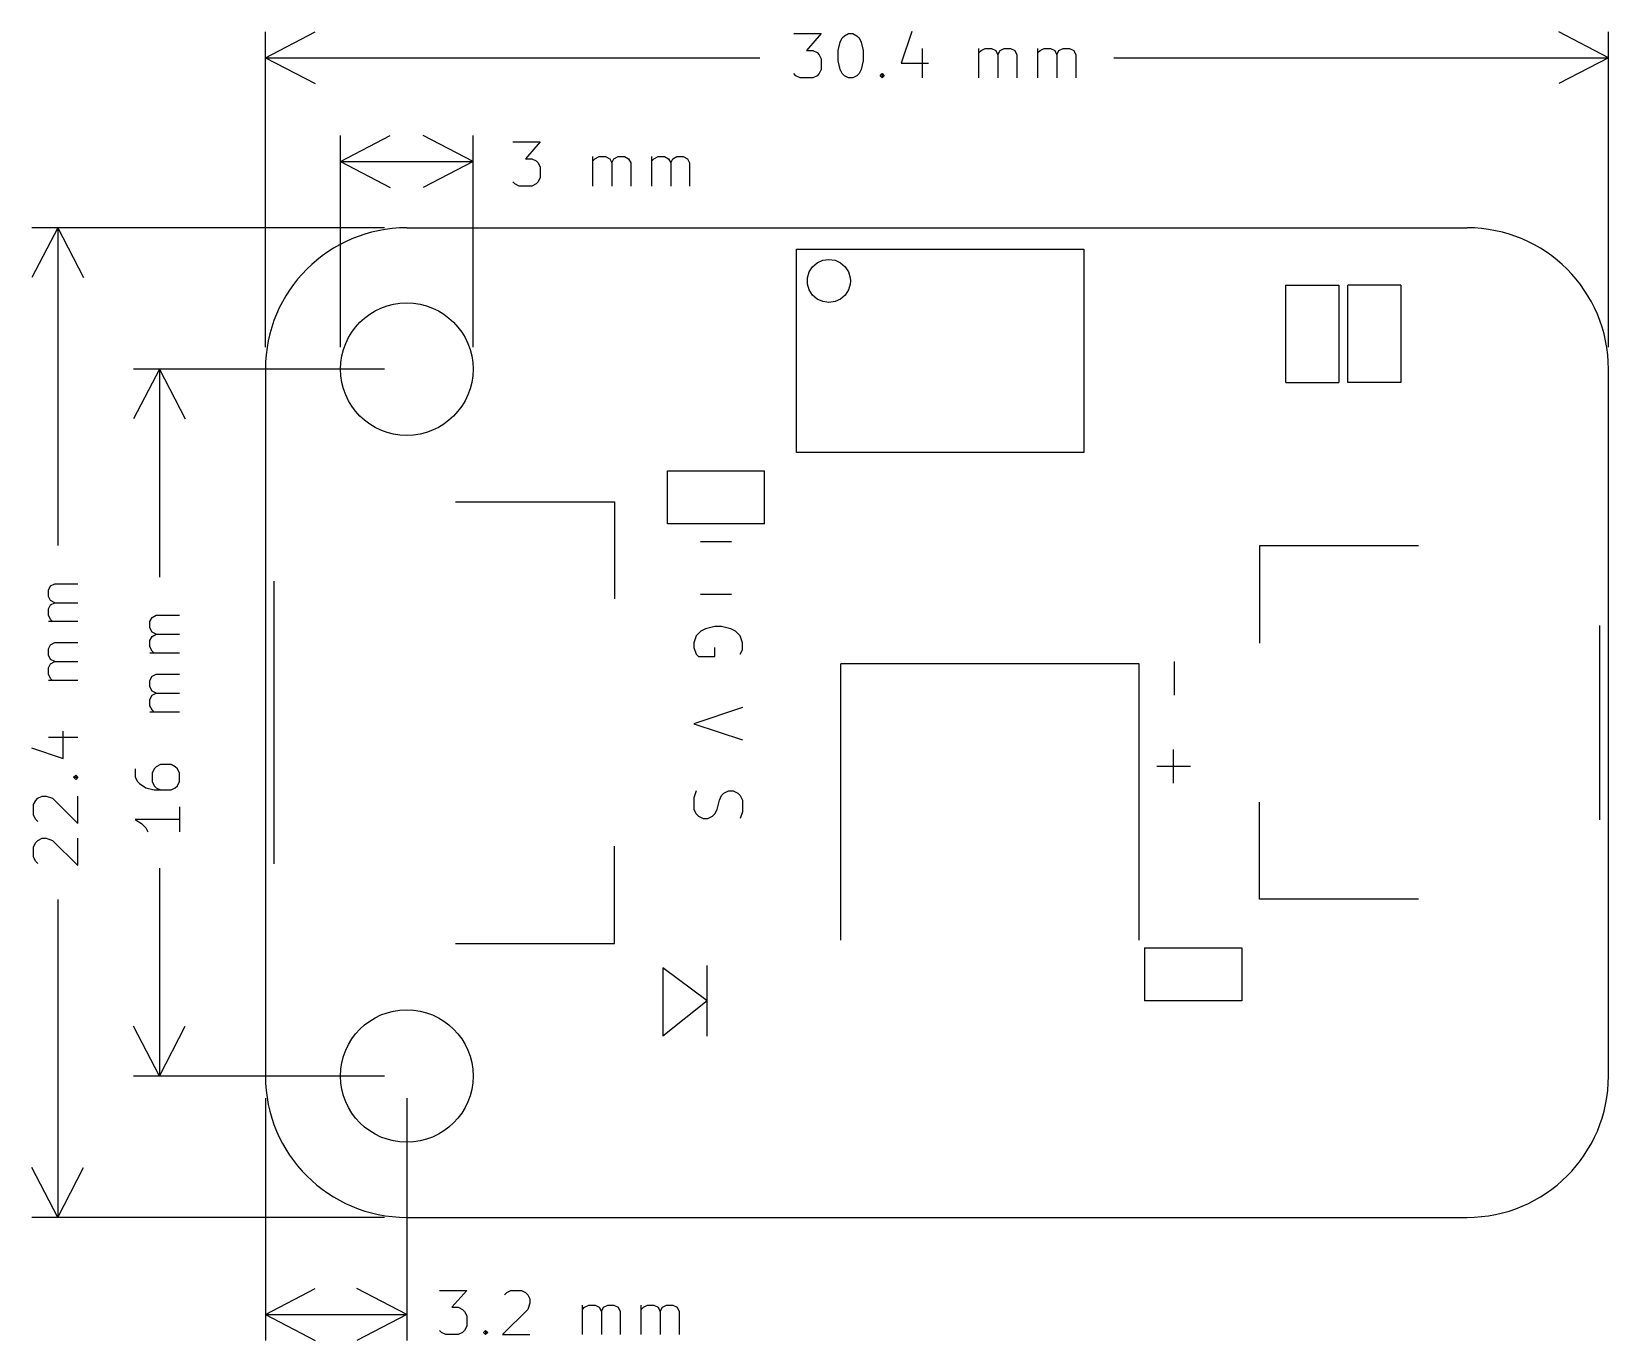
# Model space of a CAD drawing. Extents: x 364 to 399.7, y -100.4 to -70.8.
import ezdxf

# ---------------------------------------------------------------- set-up
doc = ezdxf.new("R2010")
doc.units = 0
doc.layers.add('BLACK', color=7, linetype='CONTINUOUS')

msp = doc.modelspace()

# ---------------------------------------------------------------- linework, layer by layer
at = {"layer": 'BLACK', "linetype": 'CONTINUOUS'}
for p, q in [((369.3, -71.35), (370.426504, -70.763579)), ((369.3, -77.9), (369.3, -70.76358)), ((381.261905, -70.804819), (381.880952, -70.804819)), ((381.880952, -70.804819), (381.547619, -71.185771)), ((382.261905, -71.185771), (382.309524, -70.995295)), ((382.309524, -70.995295), (382.357143, -70.900057)), ((382.357143, -70.900057), (382.404762, -70.852438)), ((382.404762, -70.852438), (382.5, -70.804819)), ((382.5, -70.804819), (382.595238, -70.804819)), ((382.595238, -70.804819), (382.690476, -70.852438)), ((382.690476, -70.852438), (382.738095, -70.900057)), ((382.738095, -70.900057), (382.785714, -70.995295)), ((382.785714, -70.995295), (382.833333, -71.185771)), ((383.928571, -70.7572), (383.690476, -71.471485)), ((399.7, -71.35), (398.573496, -70.763579)), ((399.7, -77.9), (399.7, -70.76358)), ((369.3, -71.35), (380.494048, -71.35)), ((369.3, -71.35), (370.426504, -71.936421)), ((381.547619, -71.185771), (381.690476, -71.185771)), ((381.690476, -71.185771), (381.785714, -71.23339)), ((381.785714, -71.23339), (381.833333, -71.281009)), ((381.833333, -71.281009), (381.880952, -71.376247)), ((381.880952, -71.376247), (381.880952, -71.614342)), ((382.261905, -71.423866), (382.261905, -71.185771)), ((382.833333, -71.185771), (382.833333, -71.423866)), ((384.166666, -71.138152), (384.166666, -71.804819)), ((385.452381, -71.804819), (385.452381, -71.138152)), ((385.452381, -71.23339), (385.5, -71.185771)), ((385.5, -71.185771), (385.595238, -71.138152)), ((385.595238, -71.138152), (385.738095, -71.138152)), ((385.738095, -71.138152), (385.833333, -71.185771)), ((385.833333, -71.185771), (385.880952, -71.281009)), ((385.880952, -71.281009), (385.928571, -71.185771)), ((385.880952, -71.281009), (385.880952, -71.804819)), ((385.928571, -71.185771), (386.023809, -71.138152)), ((386.023809, -71.138152), (386.166666, -71.138152)), ((386.166666, -71.138152), (386.261905, -71.185771)), ((386.261905, -71.185771), (386.309524, -71.281009)), ((386.309524, -71.281009), (386.309524, -71.804819)), ((386.785714, -71.804819), (386.785714, -71.138152)), ((386.785714, -71.23339), (386.833333, -71.185771)), ((386.833333, -71.185771), (386.928571, -71.138152)), ((386.928571, -71.138152), (387.071428, -71.138152)), ((387.071428, -71.138152), (387.166666, -71.185771)), ((387.166666, -71.185771), (387.214285, -71.281009)), ((387.214285, -71.281009), (387.261904, -71.185771)), ((387.214285, -71.281009), (387.214285, -71.804819)), ((387.261904, -71.185771), (387.357142, -71.138152)), ((387.357142, -71.138152), (387.499999, -71.138152)), ((387.499999, -71.138152), (387.595238, -71.185771)), ((387.595238, -71.185771), (387.642857, -71.281009)), ((387.642857, -71.281009), (387.642857, -71.804819)), ((388.505952, -71.35), (399.7, -71.35)), ((399.7, -71.35), (398.573496, -71.936421)), ((381.309524, -71.7572), (381.261905, -71.70958)), ((381.833333, -71.70958), (381.785714, -71.7572)), ((381.880952, -71.614342), (381.833333, -71.70958)), ((382.309524, -71.614342), (382.261905, -71.423866)), ((382.357143, -71.70958), (382.309524, -71.614342)), ((382.404762, -71.7572), (382.357143, -71.70958)), ((382.738095, -71.70958), (382.690476, -71.7572)), ((382.785714, -71.614342), (382.738095, -71.70958)), ((382.833333, -71.423866), (382.785714, -71.614342)), ((383.214286, -71.7572), (383.261905, -71.70958)), ((383.261905, -71.70958), (383.309524, -71.7572)), ((383.261905, -71.70958), (383.261905, -71.804819)), ((383.690476, -71.471485), (384.309523, -71.471485)), ((381.404762, -71.804819), (381.309524, -71.7572)), ((381.690476, -71.804819), (381.404762, -71.804819)), ((381.785714, -71.7572), (381.690476, -71.804819)), ((382.5, -71.804819), (382.404762, -71.7572)), ((382.595238, -71.804819), (382.5, -71.804819)), ((382.690476, -71.7572), (382.595238, -71.804819)), ((383.261905, -71.804819), (383.214286, -71.7572)), ((383.309524, -71.7572), (383.261905, -71.804819)), ((371, -73.7), (372.126504, -73.113579)), ((371, -77.9), (371, -73.11358)), ((374, -73.7), (372.873496, -73.113579)), ((374, -77.9), (374, -73.11358)), ((374.902381, -73.254819), (375.521428, -73.254819)), ((375.521428, -73.254819), (375.188095, -73.635771)), ((371, -73.7), (374, -73.7)), ((371, -73.7), (374, -73.7)), ((371, -73.7), (372.126504, -74.286421)), ((374, -73.7), (372.873496, -74.286421)), ((375.188095, -73.635771), (375.330952, -73.635771)), ((375.330952, -73.635771), (375.42619, -73.68339)), ((375.42619, -73.68339), (375.473809, -73.731009)), ((375.473809, -73.731009), (375.521428, -73.826247)), ((375.521428, -73.826247), (375.521428, -74.064342)), ((376.711905, -74.254819), (376.711905, -73.588152)), ((376.711905, -73.68339), (376.759524, -73.635771)), ((376.759524, -73.635771), (376.854762, -73.588152)), ((376.854762, -73.588152), (376.997619, -73.588152)), ((376.997619, -73.588152), (377.092857, -73.635771)), ((377.092857, -73.635771), (377.140476, -73.731009)), ((377.140476, -73.731009), (377.188095, -73.635771)), ((377.140476, -73.731009), (377.140476, -74.254819)), ((377.188095, -73.635771), (377.283333, -73.588152)), ((377.283333, -73.588152), (377.42619, -73.588152)), ((377.42619, -73.588152), (377.521429, -73.635771)), ((377.521429, -73.635771), (377.569048, -73.731009)), ((377.569048, -73.731009), (377.569048, -74.254819)), ((378.045238, -74.254819), (378.045238, -73.588152)), ((378.045238, -73.68339), (378.092857, -73.635771)), ((378.092857, -73.635771), (378.188095, -73.588152)), ((378.188095, -73.588152), (378.330952, -73.588152)), ((378.330952, -73.588152), (378.42619, -73.635771)), ((378.42619, -73.635771), (378.473809, -73.731009)), ((378.473809, -73.731009), (378.521428, -73.635771)), ((378.473809, -73.731009), (378.473809, -74.254819)), ((378.521428, -73.635771), (378.616666, -73.588152)), ((378.616666, -73.588152), (378.759523, -73.588152)), ((378.759523, -73.588152), (378.854762, -73.635771)), ((378.854762, -73.635771), (378.902381, -73.731009)), ((378.902381, -73.731009), (378.902381, -74.254819)), ((374.95, -74.2072), (374.902381, -74.15958)), ((375.045238, -74.254819), (374.95, -74.2072)), ((375.42619, -74.2072), (375.330952, -74.254819)), ((375.473809, -74.15958), (375.42619, -74.2072)), ((375.521428, -74.064342), (375.473809, -74.15958)), ((375.330952, -74.254819), (375.045238, -74.254819)), ((364.6, -75.2), (364.013579, -76.326504)), ((372, -75.2), (364.01358, -75.2)), ((364.6, -75.2), (364.6, -82.394048)), ((364.6, -75.2), (365.186421, -76.326504)), ((372.5, -75.2), (396.5, -75.2)), ((381.325, -75.686), (387.825, -75.686)), ((381.325, -80.286), (381.325, -75.686)), ((381.686913, -76.08232), (381.792062, -75.991484)), ((381.792062, -75.991484), (381.918532, -75.933927)), ((381.918532, -75.933927), (382.056091, -75.914306)), ((382.056091, -75.914306), (382.193609, -75.93421)), ((382.193609, -75.93421), (382.31996, -75.992027)), ((382.31996, -75.992027), (382.424921, -76.083079)), ((387.825, -75.686), (387.825, -80.286)), ((381.569589, -76.401806), (381.572198, -76.332336)), ((381.572198, -76.332336), (381.611594, -76.199086)), ((381.611594, -76.199086), (381.686913, -76.08232)), ((382.424921, -76.083079), (382.5, -76.2)), ((382.5, -76.2), (382.539122, -76.33333)), ((382.539122, -76.33333), (382.541589, -76.402806)), ((381.569589, -76.404306), (381.569589, -76.401806)), ((381.572267, -76.473751), (381.569589, -76.404306)), ((381.611775, -76.60692), (381.572267, -76.473751)), ((381.687168, -76.723586), (381.611775, -76.60692)), ((381.79235, -76.814314), (381.687168, -76.723586)), ((382.424997, -76.722447), (382.320095, -76.8135)), ((382.500029, -76.60555), (382.424997, -76.722447)), ((382.539126, -76.472259), (382.500029, -76.60555)), ((382.541589, -76.402806), (382.539126, -76.472259)), ((392.4, -76.5), (393.6, -76.5)), ((392.4, -78.7), (392.4, -76.5)), ((393.6, -76.5), (393.6, -78.7)), ((393.8, -78.7), (393.8, -76.5)), ((395, -76.5), (393.8, -76.5)), ((395, -76.5), (395, -78.7)), ((381.918816, -76.87177), (381.79235, -76.814314)), ((382.056342, -76.891307), (381.918816, -76.87177)), ((382.193806, -76.871345), (382.056342, -76.891307)), ((382.320095, -76.8135), (382.193806, -76.871345)), ((366.9, -78.4), (366.313579, -79.526504)), ((372, -78.4), (366.31358, -78.4)), ((366.9, -78.4), (366.9, -83.108333)), ((366.9, -78.4), (367.486421, -79.526504)), ((369.3, -78.4), (369.3, -94.4)), ((399.7, -94.4), (399.7, -78.4)), ((392.4, -78.7), (393.6, -78.7)), ((395, -78.7), (393.8, -78.7)), ((387.825, -80.286), (381.325, -80.286)), ((378.4, -80.7), (380.6, -80.7)), ((378.4, -81.9), (378.4, -80.7)), ((380.6, -81.9), (380.6, -80.7)), ((373.6, -81.4), (377.2, -81.4)), ((377.2, -81.4), (377.2, -83.6)), ((380.6, -81.9), (378.4, -81.9)), ((379.15, -82.3), (379.85, -82.3)), ((391.8, -82.4), (391.8, -84.6)), ((395.4, -82.4), (391.8, -82.4)), ((364.388152, -83.4), (364.435771, -83.304761)), ((364.388152, -83.542857), (364.388152, -83.4)), ((364.435771, -83.304761), (364.531009, -83.257142)), ((364.531009, -83.257142), (365.054819, -83.257142)), ((369.5, -89.6), (369.5, -83.2)), ((379.85, -83.5), (379.15, -83.5)), ((364.435771, -83.638095), (364.388152, -83.542857)), ((364.388152, -83.828571), (364.435771, -83.733333)), ((364.388152, -83.971428), (364.388152, -83.828571)), ((364.531009, -83.685714), (364.435771, -83.638095)), ((364.435771, -83.733333), (364.531009, -83.685714)), ((364.531009, -83.685714), (365.054819, -83.685714)), ((364.435771, -84.066666), (364.388152, -83.971428)), ((365.054819, -84.114285), (364.388152, -84.114285)), ((364.48339, -84.114285), (364.435771, -84.066666)), ((366.688152, -84.114285), (366.735771, -84.019046)), ((366.688152, -84.257142), (366.688152, -84.114285)), ((366.735771, -84.019046), (366.831009, -83.971427)), ((366.831009, -83.971427), (367.354819, -83.971427)), ((379.470347, -84.22619), (379.260823, -84.278571)), ((379.62749, -84.22619), (379.470347, -84.22619)), ((379.837014, -84.278571), (379.62749, -84.22619)), ((399.5, -84.2), (399.5, -88.6)), ((364.435771, -84.638094), (364.531009, -84.590475)), ((364.531009, -84.590475), (365.054819, -84.590475)), ((366.735771, -84.35238), (366.688152, -84.257142)), ((366.688152, -84.542856), (366.735771, -84.447618)), ((366.688152, -84.685713), (366.688152, -84.542856)), ((366.831009, -84.399999), (366.735771, -84.35238)), ((366.735771, -84.447618), (366.831009, -84.399999)), ((366.831009, -84.399999), (367.354819, -84.399999)), ((379.0513, -84.435714), (378.998919, -84.592857)), ((379.156061, -84.330952), (379.0513, -84.435714)), ((379.260823, -84.278571), (379.156061, -84.330952)), ((379.941776, -84.330952), (379.837014, -84.278571)), ((380.046538, -84.435714), (379.941776, -84.330952)), ((380.098919, -84.592857), (380.046538, -84.435714)), ((364.388152, -84.733333), (364.435771, -84.638094)), ((364.388152, -84.87619), (364.388152, -84.733333)), ((364.435771, -84.971428), (364.388152, -84.87619)), ((366.735771, -84.780951), (366.688152, -84.685713)), ((367.354819, -84.82857), (366.688152, -84.82857)), ((366.78339, -84.82857), (366.735771, -84.780951)), ((378.998919, -84.592857), (378.998919, -84.697619)), ((378.998919, -84.697619), (379.0513, -84.854762)), ((379.0513, -84.854762), (379.10368, -84.907143)), ((379.10368, -84.907143), (379.470347, -84.907143)), ((379.470347, -84.907143), (379.470347, -84.697619)), ((380.046538, -84.854762), (380.098919, -84.75)), ((380.098919, -84.75), (380.098919, -84.592857)), ((364.388152, -85.161904), (364.435771, -85.066666)), ((364.388152, -85.304761), (364.388152, -85.161904)), ((364.435771, -85.399999), (364.388152, -85.304761)), ((364.531009, -85.019047), (364.435771, -84.971428)), ((364.435771, -85.066666), (364.531009, -85.019047)), ((364.531009, -85.019047), (365.054819, -85.019047)), ((366.735771, -85.352379), (366.831009, -85.30476)), ((366.831009, -85.30476), (367.354819, -85.30476)), ((382.324, -91.3225), (382.324, -85.0705)), ((389.0765, -85.0705), (382.324, -85.0705)), ((389.0765, -91.3225), (389.0765, -85.0705)), ((389.873866, -85.780951), (389.873866, -85.019047)), ((365.054819, -85.447618), (364.388152, -85.447618)), ((364.48339, -85.447618), (364.435771, -85.399999)), ((366.688152, -85.447618), (366.735771, -85.352379)), ((366.688152, -85.590475), (366.688152, -85.447618)), ((366.735771, -85.685713), (366.688152, -85.590475)), ((366.688152, -85.876189), (366.735771, -85.780951)), ((366.688152, -86.019046), (366.688152, -85.876189)), ((366.735771, -86.114284), (366.688152, -86.019046)), ((366.831009, -85.733332), (366.735771, -85.685713)), ((366.735771, -85.780951), (366.831009, -85.733332)), ((366.831009, -85.733332), (367.354819, -85.733332)), ((367.354819, -86.161903), (366.688152, -86.161903)), ((366.78339, -86.161903), (366.735771, -86.114284)), ((380.098919, -86.059523), (378.998919, -86.42619)), ((364.388152, -86.733333), (365.054819, -86.733333)), ((364.721485, -87.209523), (364.721485, -86.590476)), ((378.998919, -86.42619), (380.098919, -86.792857)), ((364.0072, -86.971428), (364.721485, -87.209523)), ((389.854989, -87.769819), (389.854989, -87.007914)), ((366.831009, -87.399999), (366.78339, -87.447618)), ((366.926247, -87.35238), (366.831009, -87.399999)), ((367.164342, -87.35238), (366.926247, -87.35238)), ((367.25958, -87.399999), (367.164342, -87.35238)), ((367.3072, -87.447618), (367.25958, -87.399999)), ((389.474037, -87.388866), (390.235942, -87.388866)), ((364.95958, -87.638094), (365.0072, -87.590475)), ((365.0072, -87.685713), (364.95958, -87.638094)), ((364.95958, -87.638094), (365.054819, -87.638094)), ((365.0072, -87.590475), (365.054819, -87.638094)), ((365.054819, -87.638094), (365.0072, -87.685713)), ((366.354819, -87.447618), (366.354819, -87.638094)), ((366.354819, -87.638094), (366.402438, -87.733332)), ((366.402438, -87.733332), (366.450057, -87.780951)), ((366.450057, -87.780951), (366.592914, -87.876189)), ((366.78339, -87.447618), (366.735771, -87.542856)), ((366.735771, -87.542856), (366.735771, -87.733332)), ((366.735771, -87.733332), (366.78339, -87.82857)), ((367.354819, -87.542856), (367.3072, -87.447618)), ((367.3072, -87.82857), (367.354819, -87.733332)), ((367.354819, -87.733332), (367.354819, -87.542856)), ((364.102438, -88.161904), (364.150057, -88.114285)), ((364.150057, -88.114285), (364.245295, -88.066666)), ((364.245295, -88.066666), (364.340533, -88.066666)), ((364.340533, -88.066666), (364.48339, -88.114285)), ((364.48339, -88.114285), (365.054819, -88.685713)), ((365.054819, -88.685713), (365.054819, -88.066666)), ((366.592914, -87.876189), (366.78339, -87.923808)), ((366.78339, -87.82857), (366.831009, -87.876189)), ((366.78339, -87.923808), (367.164342, -87.923808)), ((366.831009, -87.876189), (366.926247, -87.923808)), ((367.164342, -87.923808), (367.25958, -87.876189)), ((367.25958, -87.876189), (367.3072, -87.82857)), ((379.0513, -87.945237), (378.998919, -88.10238)), ((378.998919, -88.10238), (378.998919, -88.364285)), ((379.522728, -88.364285), (379.575109, -88.154761)), ((379.575109, -88.154761), (379.62749, -88.049999)), ((379.62749, -88.049999), (379.679871, -87.997618)), ((379.679871, -87.997618), (379.784633, -87.945237)), ((379.784633, -87.945237), (379.889395, -87.945237)), ((379.889395, -87.945237), (379.994157, -87.997618)), ((379.994157, -87.997618), (380.046538, -88.049999)), ((380.046538, -88.049999), (380.098919, -88.154761)), ((380.098919, -88.154761), (380.098919, -88.416666)), ((364.054819, -88.257142), (364.102438, -88.161904)), ((364.054819, -88.495237), (364.054819, -88.257142)), ((364.102438, -88.590475), (364.054819, -88.495237)), ((367.354819, -88.304761), (367.354819, -88.876189)), ((378.998919, -88.364285), (379.0513, -88.469047)), ((379.0513, -88.469047), (379.10368, -88.521428)), ((379.417966, -88.521428), (379.470347, -88.469047)), ((379.470347, -88.469047), (379.522728, -88.364285)), ((380.098919, -88.416666), (380.046538, -88.573809)), ((391.8, -90.4), (391.8, -88.2)), ((364.150057, -88.638094), (364.102438, -88.590475)), ((367.354819, -88.590475), (366.354819, -88.590475)), ((366.354819, -88.590475), (366.497676, -88.685713)), ((366.497676, -88.685713), (366.592914, -88.780951)), ((366.592914, -88.780951), (366.640533, -88.876189)), ((379.10368, -88.521428), (379.208442, -88.573809)), ((379.208442, -88.573809), (379.313204, -88.573809)), ((379.313204, -88.573809), (379.417966, -88.521428)), ((364.054819, -89.209523), (364.102438, -89.114285)), ((364.054819, -89.447618), (364.054819, -89.209523)), ((364.102438, -89.114285), (364.150057, -89.066666)), ((364.150057, -89.066666), (364.245295, -89.019047)), ((364.245295, -89.019047), (364.340533, -89.019047)), ((364.340533, -89.019047), (364.48339, -89.066666)), ((364.48339, -89.066666), (365.054819, -89.638094)), ((365.054819, -89.638094), (365.054819, -89.019047)), ((377.2, -91.4), (377.2, -89.2)), ((364.102438, -89.542856), (364.054819, -89.447618)), ((364.150057, -89.590475), (364.102438, -89.542856)), ((366.9, -89.691666), (366.9, -94.4)), ((364.6, -90.405952), (364.6, -97.6)), ((395.4, -90.4), (391.8, -90.4)), ((373.6, -91.4), (377.2, -91.4)), ((389.2, -91.5), (389.2, -92.7)), ((389.2, -91.5), (391.4, -91.5)), ((391.4, -91.5), (391.4, -92.7)), ((378.29882, -91.94968), (378.29882, -93.49908)), ((379.3, -92.69898), (378.29882, -91.94968)), ((379.3, -93.5), (379.3, -91.8998)), ((379.3, -92.7), (378.29882, -93.49908)), ((391.4, -92.7), (389.2, -92.7)), ((366.9, -94.4), (366.313579, -93.273496)), ((366.9, -94.4), (367.486421, -93.273496)), ((372, -94.4), (366.31358, -94.4)), ((369.3, -94.9), (369.3, -100.38642)), ((372.5, -94.9), (372.5, -100.38642)), ((364.6, -97.6), (364.013579, -96.473496)), ((364.6, -97.6), (365.186421, -96.473496)), ((372, -97.6), (364.01358, -97.6)), ((372.5, -97.6), (396.5, -97.6)), ((369.3, -99.8), (370.426504, -99.213579)), ((372.5, -99.8), (371.373496, -99.213579)), ((373.238096, -99.254819), (373.857143, -99.254819)), ((373.857143, -99.254819), (373.52381, -99.635771)), ((374.714286, -99.350057), (374.761905, -99.302438)), ((374.761905, -99.302438), (374.857143, -99.254819)), ((374.857143, -99.254819), (375.095238, -99.254819)), ((375.095238, -99.254819), (375.190476, -99.302438)), ((375.190476, -99.302438), (375.238095, -99.350057)), ((375.238095, -99.350057), (375.285714, -99.445295)), ((375.285714, -99.540533), (375.238095, -99.68339)), ((375.285714, -99.445295), (375.285714, -99.540533)), ((369.3, -99.8), (372.470239, -99.8)), ((369.3, -99.8), (370.426504, -100.386421)), ((372.5, -99.8), (371.373496, -100.386421)), ((373.52381, -99.635771), (373.666667, -99.635771)), ((373.666667, -99.635771), (373.761905, -99.68339)), ((373.761905, -99.68339), (373.809524, -99.731009)), ((373.809524, -99.731009), (373.857143, -99.826247)), ((373.857143, -99.826247), (373.857143, -100.064342)), ((375.238095, -99.68339), (374.666667, -100.254819)), ((376.476191, -100.254819), (376.476191, -99.588152)), ((376.476191, -99.68339), (376.52381, -99.635771)), ((376.52381, -99.635771), (376.619048, -99.588152)), ((376.619048, -99.588152), (376.761905, -99.588152)), ((376.761905, -99.588152), (376.857143, -99.635771)), ((376.857143, -99.635771), (376.904762, -99.731009)), ((376.904762, -99.731009), (376.952381, -99.635771)), ((376.904762, -99.731009), (376.904762, -100.254819)), ((376.952381, -99.635771), (377.047619, -99.588152)), ((377.047619, -99.588152), (377.190476, -99.588152)), ((377.190476, -99.588152), (377.285715, -99.635771)), ((377.285715, -99.635771), (377.333334, -99.731009)), ((377.333334, -99.731009), (377.333334, -100.254819)), ((377.809524, -100.254819), (377.809524, -99.588152)), ((377.809524, -99.68339), (377.857143, -99.635771)), ((377.857143, -99.635771), (377.952381, -99.588152)), ((377.952381, -99.588152), (378.095238, -99.588152)), ((378.095238, -99.588152), (378.190476, -99.635771)), ((378.190476, -99.635771), (378.238095, -99.731009)), ((378.238095, -99.731009), (378.285714, -99.635771)), ((378.238095, -99.731009), (378.238095, -100.254819)), ((378.285714, -99.635771), (378.380952, -99.588152)), ((378.380952, -99.588152), (378.523809, -99.588152)), ((378.523809, -99.588152), (378.619048, -99.635771)), ((378.619048, -99.635771), (378.666667, -99.731009)), ((378.666667, -99.731009), (378.666667, -100.254819)), ((373.285715, -100.2072), (373.238096, -100.15958)), ((373.380953, -100.254819), (373.285715, -100.2072)), ((373.666667, -100.254819), (373.380953, -100.254819)), ((373.761905, -100.2072), (373.666667, -100.254819)), ((373.809524, -100.15958), (373.761905, -100.2072)), ((373.857143, -100.064342), (373.809524, -100.15958)), ((374.238096, -100.2072), (374.285715, -100.15958)), ((374.285715, -100.254819), (374.238096, -100.2072)), ((374.285715, -100.15958), (374.333334, -100.2072)), ((374.285715, -100.15958), (374.285715, -100.254819)), ((374.333334, -100.2072), (374.285715, -100.254819)), ((374.666667, -100.254819), (375.285714, -100.254819))]:
    msp.add_line(p, q, dxfattribs=at)
at = {"layer": 'BLACK'}
for centre in [(372.5, -78.4), (372.5, -94.4)]:
    msp.add_circle(centre, 1.5, dxfattribs=at)
for centre, start, end in [((372.5, -78.4), 90, 180), ((396.5, -78.4), 0, 90), ((372.5, -94.4), -180, -90), ((396.5, -94.4), -90, 0)]:
    msp.add_arc(centre, 3.2, start, end, dxfattribs=at)

doc.saveas('drawing.dxf')
